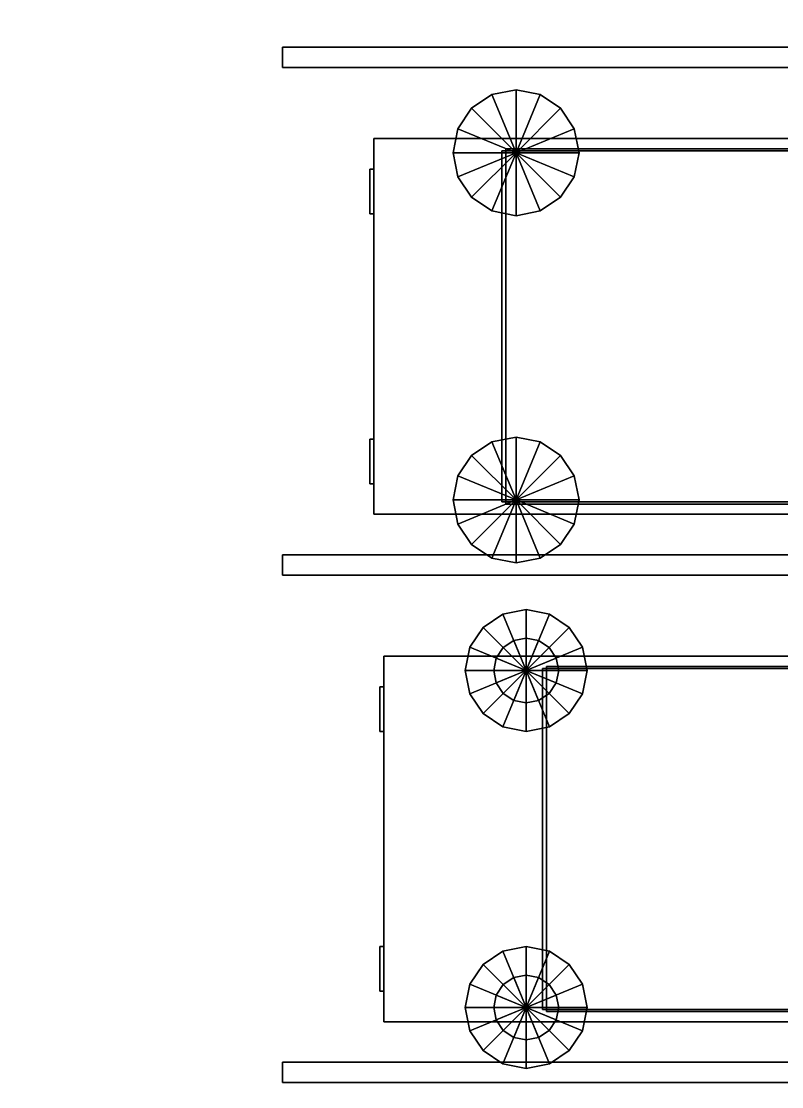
# Model space of a CAD drawing. Header units: millimetres. Extents: x -8000 to 18500, y -500 to 32500.
# Drawn here: x 5515 to 9258, y 13680 to 18928 of the extents above; entities that cross this region are included whole.
import ezdxf

# ---------------------------------------------------------------- set-up
doc = ezdxf.new("R2010")
doc.units = ezdxf.units.MM
for name, color, linetype in [('3D-LIGHTS', 7, 'Continuous'), ('3D-SITE', 7, 'Continuous'), ('3D-VEHICLES', 7, 'Continuous')]:
    doc.layers.add(name, color=color, linetype=linetype)

msp = doc.modelspace()

# ---------------------------------------------------------------- linework, layer by layer
at = {"layer": '3D-LIGHTS', "color": 7}
for points in [[(7230, 17980, 400), (7230, 18200, 400), (7250, 18200, 400), (7250, 17980, 400)], [(7230, 18200, 400), (7230, 18200, 500), (7250, 18200, 500), (7250, 18200, 400)], [(7230, 17980, 400), (7230, 17980, 500), (7230, 18200, 500), (7230, 18200, 400)], [(7230, 17980, 500), (7250, 17980, 500), (7250, 18200, 500), (7230, 18200, 500)], [(7250, 17980, 400), (7250, 18200, 400), (7250, 18200, 500), (7250, 17980, 500)], [(7230, 17980, 400), (7250, 17980, 400), (7250, 17980, 500), (7230, 17980, 500)], [(7230, 16650, 400), (7230, 16870, 400), (7250, 16870, 400), (7250, 16650, 400)], [(7230, 16870, 400), (7230, 16870, 500), (7250, 16870, 500), (7250, 16870, 400)], [(7230, 16650, 400), (7230, 16650, 500), (7230, 16870, 500), (7230, 16870, 400)], [(7230, 16650, 500), (7250, 16650, 500), (7250, 16870, 500), (7230, 16870, 500)], [(7250, 16650, 400), (7250, 16870, 400), (7250, 16870, 500), (7250, 16650, 500)], [(7230, 16650, 400), (7250, 16650, 400), (7250, 16650, 500), (7230, 16650, 500)], [(7280, 15430, 350), (7280, 15650, 350), (7300, 15650, 350), (7300, 15430, 350)], [(7280, 15650, 350), (7280, 15650, 450), (7300, 15650, 450), (7300, 15650, 350)], [(7280, 15430, 350), (7280, 15430, 450), (7280, 15650, 450), (7280, 15650, 350)], [(7280, 15430, 450), (7300, 15430, 450), (7300, 15650, 450), (7280, 15650, 450)], [(7300, 15430, 350), (7300, 15650, 350), (7300, 15650, 450), (7300, 15430, 450)], [(7280, 15430, 350), (7300, 15430, 350), (7300, 15430, 450), (7280, 15430, 450)], [(7280, 14150, 350), (7280, 14370, 350), (7300, 14370, 350), (7300, 14150, 350)], [(7280, 14370, 350), (7280, 14370, 450), (7300, 14370, 450), (7300, 14370, 350)], [(7280, 14150, 350), (7280, 14150, 450), (7280, 14370, 450), (7280, 14370, 350)], [(7280, 14150, 450), (7300, 14150, 450), (7300, 14370, 450), (7280, 14370, 450)], [(7300, 14150, 350), (7300, 14370, 350), (7300, 14370, 450), (7300, 14150, 450)], [(7280, 14150, 350), (7300, 14150, 350), (7300, 14150, 450), (7280, 14150, 450)]]:
    msp.add_3dface(points, dxfattribs=at)
at = {"layer": '3D-SITE', "color": 7}
for points in [[(-3000, 9900, -30), (-3000, 25500, -30), (13000, 25500, -30), (13000, 9900, -30)], [(-3000, 9900), (13000, 9900), (13000, 25500), (-3000, 25500)], [(6800, 18700, 2), (6800, 18800, 2), (11800, 18800, 2), (11800, 18700, 2)], [(6800, 18800, 2), (6800, 18800, 10), (11800, 18800, 10), (11800, 18800, 2)], [(6800, 18700, 2), (6800, 18700, 10), (6800, 18800, 10), (6800, 18800, 2)], [(6800, 18700, 10), (11800, 18700, 10), (11800, 18800, 10), (6800, 18800, 10)], [(6800, 18700, 2), (11800, 18700, 2), (11800, 18700, 10), (6800, 18700, 10)], [(6800, 16200, 2), (6800, 16300, 2), (11800, 16300, 2), (11800, 16200, 2)], [(6800, 16300, 2), (6800, 16300, 10), (11800, 16300, 10), (11800, 16300, 2)], [(6800, 16200, 2), (6800, 16200, 10), (6800, 16300, 10), (6800, 16300, 2)], [(6800, 16200, 10), (11800, 16200, 10), (11800, 16300, 10), (6800, 16300, 10)], [(6800, 16200, 2), (11800, 16200, 2), (11800, 16200, 10), (6800, 16200, 10)], [(6800, 13700, 2), (6800, 13800, 2), (11800, 13800, 2), (11800, 13700, 2)], [(6800, 13800, 2), (6800, 13800, 10), (11800, 13800, 10), (11800, 13800, 2)], [(6800, 13700, 2), (6800, 13700, 10), (6800, 13800, 10), (6800, 13800, 2)], [(6800, 13700, 10), (11800, 13700, 10), (11800, 13800, 10), (6800, 13800, 10)], [(6800, 13700, 2), (11800, 13700, 2), (11800, 13700, 10), (6800, 13700, 10)]]:
    msp.add_3dface(points, dxfattribs=at)
at = {"layer": '3D-VEHICLES', "color": 7}
for points in [[(7950, 18590), (7831.4, 18566.4), (7831.4, 18566.4, 210), (7950, 18590, 210)], [(7950, 18280, 210), (7950, 18590, 210), (7831.4, 18566.4, 210), (7950, 18280, 210)], [(7950, 18280), (7831.4, 18566.4), (7950, 18590), (7950, 18280)], [(8068.6, 18566.4), (7950, 18590), (7950, 18590, 210), (8068.6, 18566.4, 210)], [(7950, 18280, 210), (8068.6, 18566.4, 210), (7950, 18590, 210), (7950, 18280, 210)], [(7950, 18280), (7950, 18590), (8068.6, 18566.4), (7950, 18280)], [(7831.4, 18566.4), (7730.8, 18499.2), (7730.8, 18499.2, 210), (7831.4, 18566.4, 210)], [(7950, 18280, 210), (7831.4, 18566.4, 210), (7730.8, 18499.2, 210), (7950, 18280, 210)], [(7950, 18280), (7730.8, 18499.2), (7831.4, 18566.4), (7950, 18280)], [(7950, 18280, 210), (8169.2, 18499.2, 210), (8068.6, 18566.4, 210), (7950, 18280, 210)], [(7950, 18280), (8068.6, 18566.4), (8169.2, 18499.2), (7950, 18280)], [(8169.2, 18499.2), (8068.6, 18566.4), (8068.6, 18566.4, 210), (8169.2, 18499.2, 210)], [(7730.8, 18499.2), (7663.6, 18398.6), (7663.6, 18398.6, 210), (7730.8, 18499.2, 210)], [(7950, 18280, 210), (7730.8, 18499.2, 210), (7663.6, 18398.6, 210), (7950, 18280, 210)], [(7950, 18280), (7663.6, 18398.6), (7730.8, 18499.2), (7950, 18280)], [(7950, 18280, 210), (8236.4, 18398.6, 210), (8169.2, 18499.2, 210), (7950, 18280, 210)], [(7950, 18280), (8169.2, 18499.2), (8236.4, 18398.6), (7950, 18280)], [(8236.4, 18398.6), (8169.2, 18499.2), (8169.2, 18499.2, 210), (8236.4, 18398.6, 210)], [(7663.6, 18398.6), (7640, 18280), (7640, 18280, 210), (7663.6, 18398.6, 210)], [(7950, 18280, 210), (7663.6, 18398.6, 210), (7640, 18280, 210), (7950, 18280, 210)], [(7950, 18280), (7640, 18280), (7663.6, 18398.6), (7950, 18280)], [(7950, 18280, 210), (8260, 18280, 210), (8236.4, 18398.6, 210), (7950, 18280, 210)], [(7950, 18280), (8236.4, 18398.6), (8260, 18280), (7950, 18280)], [(8260, 18280), (8236.4, 18398.6), (8236.4, 18398.6, 210), (8260, 18280, 210)], [(7250, 16500, 190), (7250, 18350, 190), (11400, 18350, 190), (11400, 16500, 190)], [(7250, 18350, 190), (7250, 18350, 890), (11400, 18350, 890), (11400, 18350, 190)], [(7250, 16500, 190), (7250, 16500, 890), (7250, 18350, 890), (7250, 18350, 190)], [(7250, 16500, 890), (11400, 16500, 890), (11400, 18350, 890), (7250, 18350, 890)], [(7640, 18280), (7663.6, 18161.4), (7663.6, 18161.4, 210), (7640, 18280, 210)], [(7950, 18280, 210), (7640, 18280, 210), (7663.6, 18161.4, 210), (7950, 18280, 210)], [(7950, 18280), (7663.6, 18161.4), (7640, 18280), (7950, 18280)], [(7950, 18280, 210), (7663.6, 18161.4, 210), (7730.8, 18060.8, 210), (7950, 18280, 210)], [(7950, 18280), (7730.8, 18060.8), (7663.6, 18161.4), (7950, 18280)], [(7950, 18280, 210), (7730.8, 18060.8, 210), (7831.4, 17993.6, 210), (7950, 18280, 210)], [(7950, 18280), (7831.4, 17993.6), (7730.8, 18060.8), (7950, 18280)], [(7950, 18280, 210), (7831.4, 17993.6, 210), (7950, 17970, 210), (7950, 18280, 210)], [(7950, 18280), (7950, 17970), (7831.4, 17993.6), (7950, 18280)], [(7880, 16560, 900), (7880, 18290, 900), (10370, 18290, 900), (10370, 16560, 900)], [(7880, 18290, 900), (7880, 18290, 1510), (10370, 18290, 1510), (10370, 18290, 900)], [(7880, 16560, 900), (7880, 16560, 1510), (7880, 18290, 1510), (7880, 18290, 900)], [(7880, 16560, 1510), (10370, 16560, 1510), (10370, 18290, 1510), (7880, 18290, 1510)], [(7900, 16550, 890), (7900, 18300, 890), (10350, 18300, 890), (10350, 16550, 890)], [(7900, 18300, 890), (7900, 18300, 1530), (10350, 18300, 1530), (10350, 18300, 890)], [(7900, 16550, 890), (7900, 16550, 1530), (7900, 18300, 1530), (7900, 18300, 890)], [(7900, 16550, 1530), (10350, 16550, 1530), (10350, 18300, 1530), (7900, 18300, 1530)], [(7950, 18280, 210), (7950, 17970, 210), (8068.6, 17993.6, 210), (7950, 18280, 210)], [(7950, 18280), (8068.6, 17993.6), (7950, 17970), (7950, 18280)], [(7950, 18280, 210), (8068.6, 17993.6, 210), (8169.2, 18060.8, 210), (7950, 18280, 210)], [(7950, 18280), (8169.2, 18060.8), (8068.6, 17993.6), (7950, 18280)], [(7950, 18280, 210), (8169.2, 18060.8, 210), (8236.4, 18161.4, 210), (7950, 18280, 210)], [(7950, 18280), (8236.4, 18161.4), (8169.2, 18060.8), (7950, 18280)], [(7950, 18280, 210), (8236.4, 18161.4, 210), (8260, 18280, 210), (7950, 18280, 210)], [(7950, 18280), (8260, 18280), (8236.4, 18161.4), (7950, 18280)], [(8236.4, 18161.4), (8260, 18280), (8260, 18280, 210), (8236.4, 18161.4, 210)], [(7663.6, 18161.4), (7730.8, 18060.8), (7730.8, 18060.8, 210), (7663.6, 18161.4, 210)], [(8169.2, 18060.8), (8236.4, 18161.4), (8236.4, 18161.4, 210), (8169.2, 18060.8, 210)], [(7730.8, 18060.8), (7831.4, 17993.6), (7831.4, 17993.6, 210), (7730.8, 18060.8, 210)], [(8068.6, 17993.6), (8169.2, 18060.8), (8169.2, 18060.8, 210), (8068.6, 17993.6, 210)], [(7831.4, 17993.6), (7950, 17970), (7950, 17970, 210), (7831.4, 17993.6, 210)], [(7950, 17970), (8068.6, 17993.6), (8068.6, 17993.6, 210), (7950, 17970, 210)], [(7831.4, 16856.4), (7730.8, 16789.2), (7730.8, 16789.2, 210), (7831.4, 16856.4, 210)], [(7950, 16570, 210), (7831.4, 16856.4, 210), (7730.8, 16789.2, 210), (7950, 16570, 210)], [(7950, 16570), (7730.8, 16789.2), (7831.4, 16856.4), (7950, 16570)], [(7950, 16880), (7831.4, 16856.4), (7831.4, 16856.4, 210), (7950, 16880, 210)], [(7950, 16570, 210), (7950, 16880, 210), (7831.4, 16856.4, 210), (7950, 16570, 210)], [(7950, 16570), (7831.4, 16856.4), (7950, 16880), (7950, 16570)], [(8068.6, 16856.4), (7950, 16880), (7950, 16880, 210), (8068.6, 16856.4, 210)], [(7950, 16570, 210), (8068.6, 16856.4, 210), (7950, 16880, 210), (7950, 16570, 210)], [(7950, 16570), (7950, 16880), (8068.6, 16856.4), (7950, 16570)], [(7950, 16570, 210), (8169.2, 16789.2, 210), (8068.6, 16856.4, 210), (7950, 16570, 210)], [(7950, 16570), (8068.6, 16856.4), (8169.2, 16789.2), (7950, 16570)], [(8169.2, 16789.2), (8068.6, 16856.4), (8068.6, 16856.4, 210), (8169.2, 16789.2, 210)], [(7730.8, 16789.2), (7663.6, 16688.6), (7663.6, 16688.6, 210), (7730.8, 16789.2, 210)], [(7950, 16570, 210), (7730.8, 16789.2, 210), (7663.6, 16688.6, 210), (7950, 16570, 210)], [(7950, 16570), (7663.6, 16688.6), (7730.8, 16789.2), (7950, 16570)], [(7950, 16570, 210), (8236.4, 16688.6, 210), (8169.2, 16789.2, 210), (7950, 16570, 210)], [(7950, 16570), (8169.2, 16789.2), (8236.4, 16688.6), (7950, 16570)], [(8236.4, 16688.6), (8169.2, 16789.2), (8169.2, 16789.2, 210), (8236.4, 16688.6, 210)], [(7663.6, 16688.6), (7640, 16570), (7640, 16570, 210), (7663.6, 16688.6, 210)], [(7950, 16570, 210), (7663.6, 16688.6, 210), (7640, 16570, 210), (7950, 16570, 210)], [(7950, 16570), (7640, 16570), (7663.6, 16688.6), (7950, 16570)], [(7950, 16570, 210), (8260, 16570, 210), (8236.4, 16688.6, 210), (7950, 16570, 210)], [(7950, 16570), (8236.4, 16688.6), (8260, 16570), (7950, 16570)], [(8260, 16570), (8236.4, 16688.6), (8236.4, 16688.6, 210), (8260, 16570, 210)], [(7640, 16570), (7663.6, 16451.4), (7663.6, 16451.4, 210), (7640, 16570, 210)], [(7950, 16570, 210), (7640, 16570, 210), (7663.6, 16451.4, 210), (7950, 16570, 210)], [(7950, 16570), (7663.6, 16451.4), (7640, 16570), (7950, 16570)], [(7950, 16570, 210), (7663.6, 16451.4, 210), (7730.8, 16350.8, 210), (7950, 16570, 210)], [(7950, 16570), (7730.8, 16350.8), (7663.6, 16451.4), (7950, 16570)], [(7950, 16570, 210), (7730.8, 16350.8, 210), (7831.4, 16283.6, 210), (7950, 16570, 210)], [(7950, 16570), (7831.4, 16283.6), (7730.8, 16350.8), (7950, 16570)], [(7950, 16570, 210), (7831.4, 16283.6, 210), (7950, 16260, 210), (7950, 16570, 210)], [(7950, 16570), (7950, 16260), (7831.4, 16283.6), (7950, 16570)], [(7880, 16560, 900), (10370, 16560, 900), (10370, 16560, 1510), (7880, 16560, 1510)], [(7900, 16550, 890), (10350, 16550, 890), (10350, 16550, 1530), (7900, 16550, 1530)], [(7950, 16570, 210), (7950, 16260, 210), (8068.6, 16283.6, 210), (7950, 16570, 210)], [(7950, 16570), (8068.6, 16283.6), (7950, 16260), (7950, 16570)], [(7950, 16570, 210), (8068.6, 16283.6, 210), (8169.2, 16350.8, 210), (7950, 16570, 210)], [(7950, 16570), (8169.2, 16350.8), (8068.6, 16283.6), (7950, 16570)], [(7950, 16570, 210), (8169.2, 16350.8, 210), (8236.4, 16451.4, 210), (7950, 16570, 210)], [(7950, 16570), (8236.4, 16451.4), (8169.2, 16350.8), (7950, 16570)], [(7950, 16570, 210), (8236.4, 16451.4, 210), (8260, 16570, 210), (7950, 16570, 210)], [(7950, 16570), (8260, 16570), (8236.4, 16451.4), (7950, 16570)], [(8236.4, 16451.4), (8260, 16570), (8260, 16570, 210), (8236.4, 16451.4, 210)], [(7250, 16500, 190), (11400, 16500, 190), (11400, 16500, 890), (7250, 16500, 890)], [(7663.6, 16451.4), (7730.8, 16350.8), (7730.8, 16350.8, 210), (7663.6, 16451.4, 210)], [(8169.2, 16350.8), (8236.4, 16451.4), (8236.4, 16451.4, 210), (8169.2, 16350.8, 210)], [(7730.8, 16350.8), (7831.4, 16283.6), (7831.4, 16283.6, 210), (7730.8, 16350.8, 210)], [(8068.6, 16283.6), (8169.2, 16350.8), (8169.2, 16350.8, 210), (8068.6, 16283.6, 210)], [(7831.4, 16283.6), (7950, 16260), (7950, 16260, 210), (7831.4, 16283.6, 210)], [(7950, 16260), (8068.6, 16283.6), (8068.6, 16283.6, 210), (7950, 16260, 210)], [(7885.2, 16007.2), (7787.9, 15942.1), (7787.9, 15942.1, 200), (7885.2, 16007.2, 200)], [(8000, 15730, 200), (7885.2, 16007.2, 200), (7787.9, 15942.1, 200), (8000, 15730, 200)], [(8000, 15730), (7787.9, 15942.1), (7885.2, 16007.2), (8000, 15730)], [(8000, 16030), (7885.2, 16007.2), (7885.2, 16007.2, 200), (8000, 16030, 200)], [(8000, 15730, 200), (8000, 16030, 200), (7885.2, 16007.2, 200), (8000, 15730, 200)], [(8000, 15730), (7885.2, 16007.2), (8000, 16030), (8000, 15730)], [(8114.8, 16007.2), (8000, 16030), (8000, 16030, 200), (8114.8, 16007.2, 200)], [(8000, 15730, 200), (8114.8, 16007.2, 200), (8000, 16030, 200), (8000, 15730, 200)], [(8000, 15730), (8000, 16030), (8114.8, 16007.2), (8000, 15730)], [(8000, 15730, 200), (8212.1, 15942.1, 200), (8114.8, 16007.2, 200), (8000, 15730, 200)], [(8000, 15730), (8114.8, 16007.2), (8212.1, 15942.1), (8000, 15730)], [(8212.1, 15942.1), (8114.8, 16007.2), (8114.8, 16007.2, 200), (8212.1, 15942.1, 200)], [(7787.9, 15942.1), (7722.8, 15844.8), (7722.8, 15844.8, 200), (7787.9, 15942.1, 200)], [(8000, 15730, 200), (7787.9, 15942.1, 200), (7722.8, 15844.8, 200), (8000, 15730, 200)], [(8000, 15730), (7722.8, 15844.8), (7787.9, 15942.1), (8000, 15730)], [(8000, 15730, 200), (8277.2, 15844.8, 200), (8212.1, 15942.1, 200), (8000, 15730, 200)], [(8000, 15730), (8212.1, 15942.1), (8277.2, 15844.8), (8000, 15730)], [(8277.2, 15844.8), (8212.1, 15942.1), (8212.1, 15942.1, 200), (8277.2, 15844.8, 200)], [(7938.8, 15877.8, 70), (7886.9, 15843.1, 70), (7886.9, 15843.1, 130), (7938.8, 15877.8, 130)], [(8000, 15730, 130), (7938.8, 15877.8, 130), (7886.9, 15843.1, 130), (8000, 15730, 130)], [(8000, 15730, 70), (7886.9, 15843.1, 70), (7938.8, 15877.8, 70), (8000, 15730, 70)], [(8000, 15890, 70), (7938.8, 15877.8, 70), (7938.8, 15877.8, 130), (8000, 15890, 130)], [(8000, 15730, 130), (8000, 15890, 130), (7938.8, 15877.8, 130), (8000, 15730, 130)], [(8000, 15730, 70), (7938.8, 15877.8, 70), (8000, 15890, 70), (8000, 15730, 70)], [(8061.2, 15877.8, 70), (8000, 15890, 70), (8000, 15890, 130), (8061.2, 15877.8, 130)], [(8000, 15730, 130), (8061.2, 15877.8, 130), (8000, 15890, 130), (8000, 15730, 130)], [(8000, 15730, 70), (8000, 15890, 70), (8061.2, 15877.8, 70), (8000, 15730, 70)], [(8000, 15730, 130), (8113.1, 15843.1, 130), (8061.2, 15877.8, 130), (8000, 15730, 130)], [(8000, 15730, 70), (8061.2, 15877.8, 70), (8113.1, 15843.1, 70), (8000, 15730, 70)], [(8113.1, 15843.1, 70), (8061.2, 15877.8, 70), (8061.2, 15877.8, 130), (8113.1, 15843.1, 130)], [(7300, 14000, 180), (7300, 15800, 180), (11500, 15800, 180), (11500, 14000, 180)], [(7300, 15800, 180), (7300, 15800, 780), (11500, 15800, 780), (11500, 15800, 180)], [(7300, 14000, 180), (7300, 14000, 780), (7300, 15800, 780), (7300, 15800, 180)], [(7300, 14000, 780), (11500, 14000, 780), (11500, 15800, 780), (7300, 15800, 780)], [(7722.8, 15844.8), (7700, 15730), (7700, 15730, 200), (7722.8, 15844.8, 200)], [(8000, 15730, 200), (7722.8, 15844.8, 200), (7700, 15730, 200), (8000, 15730, 200)], [(8000, 15730), (7700, 15730), (7722.8, 15844.8), (8000, 15730)], [(7886.9, 15843.1, 70), (7852.2, 15791.2, 70), (7852.2, 15791.2, 130), (7886.9, 15843.1, 130)], [(8000, 15730, 130), (7886.9, 15843.1, 130), (7852.2, 15791.2, 130), (8000, 15730, 130)], [(8000, 15730, 70), (7852.2, 15791.2, 70), (7886.9, 15843.1, 70), (8000, 15730, 70)], [(8000, 15730, 200), (8300, 15730, 200), (8277.2, 15844.8, 200), (8000, 15730, 200)], [(8000, 15730), (8277.2, 15844.8), (8300, 15730), (8000, 15730)], [(8000, 15730, 130), (8147.8, 15791.2, 130), (8113.1, 15843.1, 130), (8000, 15730, 130)], [(8000, 15730, 70), (8113.1, 15843.1, 70), (8147.8, 15791.2, 70), (8000, 15730, 70)], [(8147.8, 15791.2, 70), (8113.1, 15843.1, 70), (8113.1, 15843.1, 130), (8147.8, 15791.2, 130)], [(8300, 15730), (8277.2, 15844.8), (8277.2, 15844.8, 200), (8300, 15730, 200)], [(7852.2, 15791.2, 70), (7840, 15730, 70), (7840, 15730, 130), (7852.2, 15791.2, 130)], [(8000, 15730, 130), (7852.2, 15791.2, 130), (7840, 15730, 130), (8000, 15730, 130)], [(8000, 15730, 70), (7840, 15730, 70), (7852.2, 15791.2, 70), (8000, 15730, 70)], [(8000, 15730, 130), (8160, 15730, 130), (8147.8, 15791.2, 130), (8000, 15730, 130)], [(8000, 15730, 70), (8147.8, 15791.2, 70), (8160, 15730, 70), (8000, 15730, 70)], [(8100, 14050, 780), (8100, 15750, 780), (10300, 15750, 780), (10300, 14050, 780)], [(8100, 15750, 780), (8100, 15750, 1360), (10300, 15750, 1360), (10300, 15750, 780)], [(8100, 14050, 780), (8100, 14050, 1360), (8100, 15750, 1360), (8100, 15750, 780)], [(8100, 14050, 1360), (10300, 14050, 1360), (10300, 15750, 1360), (8100, 15750, 1360)], [(8160, 15730, 70), (8147.8, 15791.2, 70), (8147.8, 15791.2, 130), (8160, 15730, 130)], [(7700, 15730), (7722.8, 15615.2), (7722.8, 15615.2, 200), (7700, 15730, 200)], [(8000, 15730, 200), (7700, 15730, 200), (7722.8, 15615.2, 200), (8000, 15730, 200)], [(8000, 15730), (7722.8, 15615.2), (7700, 15730), (8000, 15730)], [(8000, 15730, 200), (7722.8, 15615.2, 200), (7787.9, 15517.9, 200), (8000, 15730, 200)], [(8000, 15730), (7787.9, 15517.9), (7722.8, 15615.2), (8000, 15730)], [(8000, 15730, 200), (7787.9, 15517.9, 200), (7885.2, 15452.8, 200), (8000, 15730, 200)], [(8000, 15730), (7885.2, 15452.8), (7787.9, 15517.9), (8000, 15730)], [(7840, 15730, 70), (7852.2, 15668.8, 70), (7852.2, 15668.8, 130), (7840, 15730, 130)], [(8000, 15730, 130), (7840, 15730, 130), (7852.2, 15668.8, 130), (8000, 15730, 130)], [(8000, 15730, 70), (7852.2, 15668.8, 70), (7840, 15730, 70), (8000, 15730, 70)], [(8000, 15730, 130), (7852.2, 15668.8, 130), (7886.9, 15616.9, 130), (8000, 15730, 130)], [(8000, 15730, 70), (7886.9, 15616.9, 70), (7852.2, 15668.8, 70), (8000, 15730, 70)], [(8000, 15730, 200), (7885.2, 15452.8, 200), (8000, 15430, 200), (8000, 15730, 200)], [(8000, 15730), (8000, 15430), (7885.2, 15452.8), (8000, 15730)], [(8000, 15730, 130), (7886.9, 15616.9, 130), (7938.8, 15582.2, 130), (8000, 15730, 130)], [(8000, 15730, 70), (7938.8, 15582.2, 70), (7886.9, 15616.9, 70), (8000, 15730, 70)], [(8000, 15730, 130), (7938.8, 15582.2, 130), (8000, 15570, 130), (8000, 15730, 130)], [(8000, 15730, 70), (8000, 15570, 70), (7938.8, 15582.2, 70), (8000, 15730, 70)], [(8000, 15730, 200), (8000, 15430, 200), (8114.8, 15452.8, 200), (8000, 15730, 200)], [(8000, 15730), (8114.8, 15452.8), (8000, 15430), (8000, 15730)], [(8000, 15730, 200), (8114.8, 15452.8, 200), (8212.1, 15517.9, 200), (8000, 15730, 200)], [(8000, 15730), (8212.1, 15517.9), (8114.8, 15452.8), (8000, 15730)], [(8000, 15730, 200), (8212.1, 15517.9, 200), (8277.2, 15615.2, 200), (8000, 15730, 200)], [(8000, 15730), (8277.2, 15615.2), (8212.1, 15517.9), (8000, 15730)], [(8000, 15730, 200), (8277.2, 15615.2, 200), (8300, 15730, 200), (8000, 15730, 200)], [(8000, 15730), (8300, 15730), (8277.2, 15615.2), (8000, 15730)], [(8000, 15730, 130), (8000, 15570, 130), (8061.2, 15582.2, 130), (8000, 15730, 130)], [(8000, 15730, 70), (8061.2, 15582.2, 70), (8000, 15570, 70), (8000, 15730, 70)], [(8000, 15730, 130), (8061.2, 15582.2, 130), (8113.1, 15616.9, 130), (8000, 15730, 130)], [(8000, 15730, 70), (8113.1, 15616.9, 70), (8061.2, 15582.2, 70), (8000, 15730, 70)], [(8000, 15730, 130), (8113.1, 15616.9, 130), (8147.8, 15668.8, 130), (8000, 15730, 130)], [(8000, 15730, 70), (8147.8, 15668.8, 70), (8113.1, 15616.9, 70), (8000, 15730, 70)], [(8000, 15730, 130), (8147.8, 15668.8, 130), (8160, 15730, 130), (8000, 15730, 130)], [(8000, 15730, 70), (8160, 15730, 70), (8147.8, 15668.8, 70), (8000, 15730, 70)], [(8080, 14060, 790), (8080, 15740, 790), (10320, 15740, 790), (10320, 14060, 790)], [(8080, 15740, 790), (8080, 15740, 1340), (10320, 15740, 1340), (10320, 15740, 790)], [(8080, 14060, 790), (8080, 14060, 1340), (8080, 15740, 1340), (8080, 15740, 790)], [(8080, 14060, 1340), (10320, 14060, 1340), (10320, 15740, 1340), (8080, 15740, 1340)], [(8147.8, 15668.8, 70), (8160, 15730, 70), (8160, 15730, 130), (8147.8, 15668.8, 130)], [(8277.2, 15615.2), (8300, 15730), (8300, 15730, 200), (8277.2, 15615.2, 200)], [(7852.2, 15668.8, 70), (7886.9, 15616.9, 70), (7886.9, 15616.9, 130), (7852.2, 15668.8, 130)], [(8113.1, 15616.9, 70), (8147.8, 15668.8, 70), (8147.8, 15668.8, 130), (8113.1, 15616.9, 130)], [(7722.8, 15615.2), (7787.9, 15517.9), (7787.9, 15517.9, 200), (7722.8, 15615.2, 200)], [(7886.9, 15616.9, 70), (7938.8, 15582.2, 70), (7938.8, 15582.2, 130), (7886.9, 15616.9, 130)], [(8061.2, 15582.2, 70), (8113.1, 15616.9, 70), (8113.1, 15616.9, 130), (8061.2, 15582.2, 130)], [(8212.1, 15517.9), (8277.2, 15615.2), (8277.2, 15615.2, 200), (8212.1, 15517.9, 200)], [(7938.8, 15582.2, 70), (8000, 15570, 70), (8000, 15570, 130), (7938.8, 15582.2, 130)], [(8000, 15570, 70), (8061.2, 15582.2, 70), (8061.2, 15582.2, 130), (8000, 15570, 130)], [(7787.9, 15517.9), (7885.2, 15452.8), (7885.2, 15452.8, 200), (7787.9, 15517.9, 200)], [(8114.8, 15452.8), (8212.1, 15517.9), (8212.1, 15517.9, 200), (8114.8, 15452.8, 200)], [(7885.2, 15452.8), (8000, 15430), (8000, 15430, 200), (7885.2, 15452.8, 200)], [(8000, 15430), (8114.8, 15452.8), (8114.8, 15452.8, 200), (8000, 15430, 200)], [(7885.2, 14347.2), (7787.9, 14282.1), (7787.9, 14282.1, 200), (7885.2, 14347.2, 200)], [(8000, 14070, 200), (7885.2, 14347.2, 200), (7787.9, 14282.1, 200), (8000, 14070, 200)], [(8000, 14070), (7787.9, 14282.1), (7885.2, 14347.2), (8000, 14070)], [(8000, 14370), (7885.2, 14347.2), (7885.2, 14347.2, 200), (8000, 14370, 200)], [(8000, 14070, 200), (8000, 14370, 200), (7885.2, 14347.2, 200), (8000, 14070, 200)], [(8000, 14070), (7885.2, 14347.2), (8000, 14370), (8000, 14070)], [(8114.8, 14347.2), (8000, 14370), (8000, 14370, 200), (8114.8, 14347.2, 200)], [(8000, 14070, 200), (8114.8, 14347.2, 200), (8000, 14370, 200), (8000, 14070, 200)], [(8000, 14070), (8000, 14370), (8114.8, 14347.2), (8000, 14070)], [(8000, 14070, 200), (8212.1, 14282.1, 200), (8114.8, 14347.2, 200), (8000, 14070, 200)], [(8000, 14070), (8114.8, 14347.2), (8212.1, 14282.1), (8000, 14070)], [(8212.1, 14282.1), (8114.8, 14347.2), (8114.8, 14347.2, 200), (8212.1, 14282.1, 200)], [(7787.9, 14282.1), (7722.8, 14184.8), (7722.8, 14184.8, 200), (7787.9, 14282.1, 200)], [(8000, 14070, 200), (7787.9, 14282.1, 200), (7722.8, 14184.8, 200), (8000, 14070, 200)], [(8000, 14070), (7722.8, 14184.8), (7787.9, 14282.1), (8000, 14070)], [(8000, 14070, 200), (8277.2, 14184.8, 200), (8212.1, 14282.1, 200), (8000, 14070, 200)], [(8000, 14070), (8212.1, 14282.1), (8277.2, 14184.8), (8000, 14070)], [(8277.2, 14184.8), (8212.1, 14282.1), (8212.1, 14282.1, 200), (8277.2, 14184.8, 200)], [(8000, 14230, 70), (7938.8, 14217.8, 70), (7938.8, 14217.8, 130), (8000, 14230, 130)], [(8000, 14070, 130), (8000, 14230, 130), (7938.8, 14217.8, 130), (8000, 14070, 130)], [(8000, 14070, 70), (7938.8, 14217.8, 70), (8000, 14230, 70), (8000, 14070, 70)], [(8061.2, 14217.8, 70), (8000, 14230, 70), (8000, 14230, 130), (8061.2, 14217.8, 130)], [(8000, 14070, 130), (8061.2, 14217.8, 130), (8000, 14230, 130), (8000, 14070, 130)], [(8000, 14070, 70), (8000, 14230, 70), (8061.2, 14217.8, 70), (8000, 14070, 70)], [(7722.8, 14184.8), (7700, 14070), (7700, 14070, 200), (7722.8, 14184.8, 200)], [(8000, 14070, 200), (7722.8, 14184.8, 200), (7700, 14070, 200), (8000, 14070, 200)], [(8000, 14070), (7700, 14070), (7722.8, 14184.8), (8000, 14070)], [(7886.9, 14183.1, 70), (7852.2, 14131.2, 70), (7852.2, 14131.2, 130), (7886.9, 14183.1, 130)], [(8000, 14070, 130), (7886.9, 14183.1, 130), (7852.2, 14131.2, 130), (8000, 14070, 130)], [(8000, 14070, 70), (7852.2, 14131.2, 70), (7886.9, 14183.1, 70), (8000, 14070, 70)], [(7938.8, 14217.8, 70), (7886.9, 14183.1, 70), (7886.9, 14183.1, 130), (7938.8, 14217.8, 130)], [(8000, 14070, 130), (7938.8, 14217.8, 130), (7886.9, 14183.1, 130), (8000, 14070, 130)], [(8000, 14070, 70), (7886.9, 14183.1, 70), (7938.8, 14217.8, 70), (8000, 14070, 70)], [(8000, 14070, 130), (8113.1, 14183.1, 130), (8061.2, 14217.8, 130), (8000, 14070, 130)], [(8000, 14070, 70), (8061.2, 14217.8, 70), (8113.1, 14183.1, 70), (8000, 14070, 70)], [(8000, 14070, 200), (8300, 14070, 200), (8277.2, 14184.8, 200), (8000, 14070, 200)], [(8000, 14070), (8277.2, 14184.8), (8300, 14070), (8000, 14070)], [(8000, 14070, 130), (8147.8, 14131.2, 130), (8113.1, 14183.1, 130), (8000, 14070, 130)], [(8000, 14070, 70), (8113.1, 14183.1, 70), (8147.8, 14131.2, 70), (8000, 14070, 70)], [(8113.1, 14183.1, 70), (8061.2, 14217.8, 70), (8061.2, 14217.8, 130), (8113.1, 14183.1, 130)], [(8147.8, 14131.2, 70), (8113.1, 14183.1, 70), (8113.1, 14183.1, 130), (8147.8, 14131.2, 130)], [(8300, 14070), (8277.2, 14184.8), (8277.2, 14184.8, 200), (8300, 14070, 200)], [(7852.2, 14131.2, 70), (7840, 14070, 70), (7840, 14070, 130), (7852.2, 14131.2, 130)], [(8000, 14070, 130), (7852.2, 14131.2, 130), (7840, 14070, 130), (8000, 14070, 130)], [(8000, 14070, 70), (7840, 14070, 70), (7852.2, 14131.2, 70), (8000, 14070, 70)], [(8000, 14070, 130), (8160, 14070, 130), (8147.8, 14131.2, 130), (8000, 14070, 130)], [(8000, 14070, 70), (8147.8, 14131.2, 70), (8160, 14070, 70), (8000, 14070, 70)], [(8160, 14070, 70), (8147.8, 14131.2, 70), (8147.8, 14131.2, 130), (8160, 14070, 130)], [(7700, 14070), (7722.8, 13955.2), (7722.8, 13955.2, 200), (7700, 14070, 200)], [(8000, 14070, 200), (7700, 14070, 200), (7722.8, 13955.2, 200), (8000, 14070, 200)], [(8000, 14070), (7722.8, 13955.2), (7700, 14070), (8000, 14070)], [(8000, 14070, 200), (7722.8, 13955.2, 200), (7787.9, 13857.9, 200), (8000, 14070, 200)], [(8000, 14070), (7787.9, 13857.9), (7722.8, 13955.2), (8000, 14070)], [(8000, 14070, 200), (7787.9, 13857.9, 200), (7885.2, 13792.8, 200), (8000, 14070, 200)], [(8000, 14070), (7885.2, 13792.8), (7787.9, 13857.9), (8000, 14070)], [(7840, 14070, 70), (7852.2, 14008.8, 70), (7852.2, 14008.8, 130), (7840, 14070, 130)], [(8000, 14070, 130), (7840, 14070, 130), (7852.2, 14008.8, 130), (8000, 14070, 130)], [(8000, 14070, 70), (7852.2, 14008.8, 70), (7840, 14070, 70), (8000, 14070, 70)], [(8000, 14070, 130), (7852.2, 14008.8, 130), (7886.9, 13956.9, 130), (8000, 14070, 130)], [(8000, 14070, 70), (7886.9, 13956.9, 70), (7852.2, 14008.8, 70), (8000, 14070, 70)], [(8000, 14070, 200), (7885.2, 13792.8, 200), (8000, 13770, 200), (8000, 14070, 200)], [(8000, 14070), (8000, 13770), (7885.2, 13792.8), (8000, 14070)], [(8000, 14070, 130), (7886.9, 13956.9, 130), (7938.8, 13922.2, 130), (8000, 14070, 130)], [(8000, 14070, 70), (7938.8, 13922.2, 70), (7886.9, 13956.9, 70), (8000, 14070, 70)], [(8000, 14070, 130), (7938.8, 13922.2, 130), (8000, 13910, 130), (8000, 14070, 130)], [(8000, 14070, 70), (8000, 13910, 70), (7938.8, 13922.2, 70), (8000, 14070, 70)], [(8000, 14070, 200), (8000, 13770, 200), (8114.8, 13792.8, 200), (8000, 14070, 200)], [(8000, 14070), (8114.8, 13792.8), (8000, 13770), (8000, 14070)], [(8000, 14070, 200), (8114.8, 13792.8, 200), (8212.1, 13857.9, 200), (8000, 14070, 200)], [(8000, 14070), (8212.1, 13857.9), (8114.8, 13792.8), (8000, 14070)], [(8000, 14070, 200), (8212.1, 13857.9, 200), (8277.2, 13955.2, 200), (8000, 14070, 200)], [(8000, 14070), (8277.2, 13955.2), (8212.1, 13857.9), (8000, 14070)], [(8000, 14070, 200), (8277.2, 13955.2, 200), (8300, 14070, 200), (8000, 14070, 200)], [(8000, 14070), (8300, 14070), (8277.2, 13955.2), (8000, 14070)], [(8000, 14070, 130), (8000, 13910, 130), (8061.2, 13922.2, 130), (8000, 14070, 130)], [(8000, 14070, 70), (8061.2, 13922.2, 70), (8000, 13910, 70), (8000, 14070, 70)], [(8000, 14070, 130), (8061.2, 13922.2, 130), (8113.1, 13956.9, 130), (8000, 14070, 130)], [(8000, 14070, 70), (8113.1, 13956.9, 70), (8061.2, 13922.2, 70), (8000, 14070, 70)], [(8000, 14070, 130), (8113.1, 13956.9, 130), (8147.8, 14008.8, 130), (8000, 14070, 130)], [(8000, 14070, 70), (8147.8, 14008.8, 70), (8113.1, 13956.9, 70), (8000, 14070, 70)], [(8000, 14070, 130), (8147.8, 14008.8, 130), (8160, 14070, 130), (8000, 14070, 130)], [(8000, 14070, 70), (8160, 14070, 70), (8147.8, 14008.8, 70), (8000, 14070, 70)], [(8147.8, 14008.8, 70), (8160, 14070, 70), (8160, 14070, 130), (8147.8, 14008.8, 130)], [(8277.2, 13955.2), (8300, 14070), (8300, 14070, 200), (8277.2, 13955.2, 200)], [(8080, 14060, 790), (10320, 14060, 790), (10320, 14060, 1340), (8080, 14060, 1340)], [(8100, 14050, 780), (10300, 14050, 780), (10300, 14050, 1360), (8100, 14050, 1360)], [(7300, 14000, 180), (11500, 14000, 180), (11500, 14000, 780), (7300, 14000, 780)], [(7852.2, 14008.8, 70), (7886.9, 13956.9, 70), (7886.9, 13956.9, 130), (7852.2, 14008.8, 130)], [(8113.1, 13956.9, 70), (8147.8, 14008.8, 70), (8147.8, 14008.8, 130), (8113.1, 13956.9, 130)], [(7722.8, 13955.2), (7787.9, 13857.9), (7787.9, 13857.9, 200), (7722.8, 13955.2, 200)], [(7886.9, 13956.9, 70), (7938.8, 13922.2, 70), (7938.8, 13922.2, 130), (7886.9, 13956.9, 130)], [(7938.8, 13922.2, 70), (8000, 13910, 70), (8000, 13910, 130), (7938.8, 13922.2, 130)], [(8000, 13910, 70), (8061.2, 13922.2, 70), (8061.2, 13922.2, 130), (8000, 13910, 130)], [(8061.2, 13922.2, 70), (8113.1, 13956.9, 70), (8113.1, 13956.9, 130), (8061.2, 13922.2, 130)], [(8212.1, 13857.9), (8277.2, 13955.2), (8277.2, 13955.2, 200), (8212.1, 13857.9, 200)], [(7787.9, 13857.9), (7885.2, 13792.8), (7885.2, 13792.8, 200), (7787.9, 13857.9, 200)], [(8114.8, 13792.8), (8212.1, 13857.9), (8212.1, 13857.9, 200), (8114.8, 13792.8, 200)], [(7885.2, 13792.8), (8000, 13770), (8000, 13770, 200), (7885.2, 13792.8, 200)], [(8000, 13770), (8114.8, 13792.8), (8114.8, 13792.8, 200), (8000, 13770, 200)]]:
    msp.add_3dface(points, dxfattribs=at)

doc.saveas('drawing.dxf')
